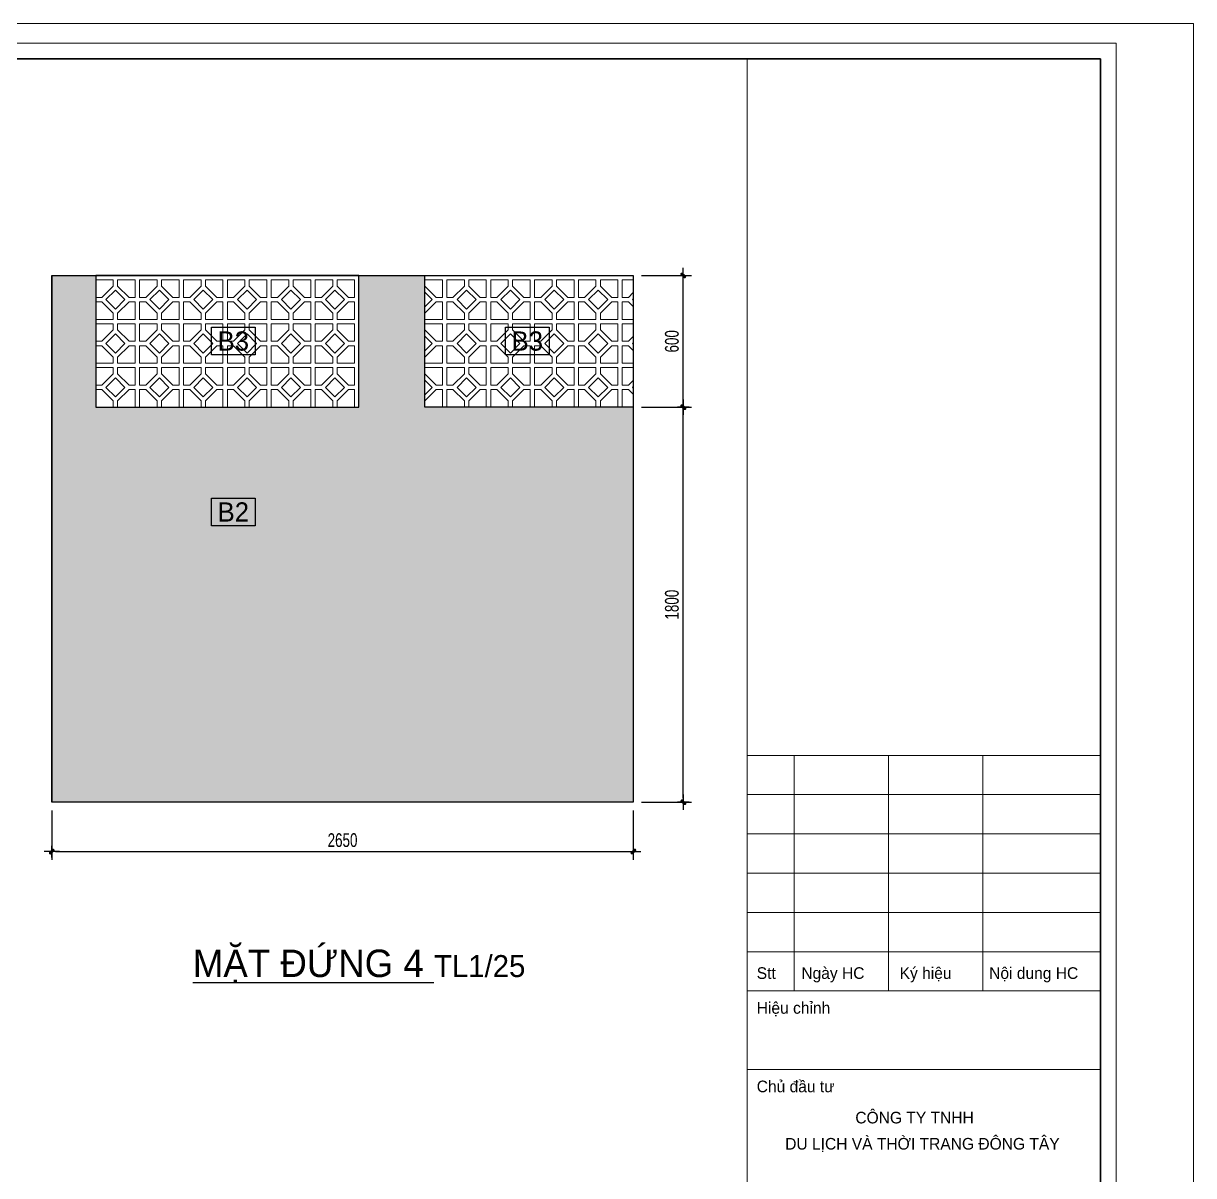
# Model space of a CAD drawing. Header units: inches. Extents: x 88947 to 296847, y 35049 to 161062.
# Drawn here: x 232114 to 237447, y 50801 to 56051 of the extents above; entities that cross this region are included whole.
import ezdxf
from ezdxf.enums import TextEntityAlignment as Align

# ---------------------------------------------------------------- set-up
doc = ezdxf.new("R2010")
doc.units = ezdxf.units.IN
doc.header["$MEASUREMENT"] = 0
doc.header["$PDMODE"] = 1
for name, color, linetype, lineweight in [('A-Dims', 145, 'Continuous', 25), ('A-Text', 30, 'Continuous', 9), ('A-Wall', 2, 'Continuous', 35), ('DIM', 7, 'Continuous', 25), ('HACTH', 8, 'Continuous', 5), ('KHUNG 2', 144, 'Continuous', 18), ('KY HIEU', 4, 'Continuous', 25), ('Net thay', 3, 'Continuous', 25), ('NETMANH', 192, 'Continuous', 18)]:
    doc.layers.add(name, color=color, linetype=linetype, lineweight=lineweight)
doc.layers.add('text', color=2, linetype='Continuous')
doc.styles.add('FRANKO', font='VFRANKO.TTF')
doc.styles.add('VNI-HELVE-CONDENSE', font='VNARIAL.TTF', dxfattribs={"width": 0.7})
doc.dimstyles.new('TAS-50', dxfattribs={"dimscale": 25, "dimtxt": 2.5, "dimasz": 0.7, "dimexe": 1.5, "dimexo": 1.5, "dimgap": 0.8, "dimtad": 1, "dimdec": 0, "dimzin": 3, "dimdsep": 46, "dimtxsty": 'VNI-HELVE-CONDENSE', "dimblk": 'TICK', "dimcen": 2.5, "dimclrt": 71, "dimazin": 2, "dimtfac": 0.75, "dimtdec": 0, "dimtix": 1, "dimtmove": 2, "dimatfit": 2, "dimldrblk": 'TICK123', "dimfxl": 1.5, "dimtolj": 1, "dimtzin": 0, "dimarcsym": 0})

# ---------------------------------------------------------------- blocks, each defined once
blk = doc.blocks.new('syb-floor')
at = {"linetype": 'Continuous'}
blk.add_lwpolyline([(-4.79, -2.5), (-4.79, 2.5), (3.22, 2.5), (3.22, -2.5)], close=True, dxfattribs=at)
blk.add_attdef('SYB-FLOOR', text='', height=2.5, dxfattribs=at).set_placement((-0.78, 0), align=Align.MIDDLE_CENTER)
blk = doc.blocks.new('TICK')
at = {"layer": 'A-Dims', "color": 1}
for p, q in [((-2, 0), (2, 0)), ((0, 1.5), (0, -1.5))]:
    blk.add_line(p, q, dxfattribs=at)
at = {"layer": 'A-Dims', "color": 1, "const_width": 0.788}
blk.add_lwpolyline([(-0.33, -0.35), (0.38, 0.38)], dxfattribs=at)
at = {"layer": 'A-Dims', "color": 1, "const_width": 0.394}
for points in [[(0.24, 0.52, -0.414214), (0.52, 0.52, -1)], [(0.52, 0.52, -0.414214), (0.52, 0.24, -1)], [(-0.47, -0.21, 0.414214), (-0.47, -0.49, 1)], [(-0.47, -0.49, 0.414214), (-0.19, -0.49, 1)]]:
    blk.add_lwpolyline(points, format="xyb", dxfattribs=at)
blk = doc.blocks.new('*D4288')
at = {"layer": 'Defpoints', "color": 0}
for p in [(232243.6, 52502.6), (234893.6, 52502.6), (234893.6, 52277.3)]:
    blk.add_point(p, dxfattribs=at)
at = {"layer": 'DIM', "color": 0, "lineweight": -2}
for p, q in [((232243.6, 52465.1), (232243.6, 52239.8)), ((234893.6, 52465.1), (234893.6, 52239.8)), ((232261.1, 52277.3), (234876.1, 52277.3))]:
    blk.add_line(p, q, dxfattribs=at)
at = {"layer": 'DIM', "color": 0, "lineweight": -2, "xscale": 17.5, "yscale": 17.5, "zscale": 17.5, "rotation": 180}
blk.add_blockref('TICK', (232243.6, 52277.3), dxfattribs=at)
at = {"layer": 'DIM', "color": 0, "lineweight": -2, "xscale": 17.5, "yscale": 17.5, "zscale": 17.5}
blk.add_blockref('TICK', (234893.6, 52277.3), dxfattribs=at)
at = {"layer": 'DIM', "color": 71, "insert": (233568.6, 52329.2), "char_height": 62.5, "attachment_point": 5, "style": 'VNI-HELVE-CONDENSE'}
blk.add_mtext('\\A1;2650', dxfattribs=at)
blk = doc.blocks.new('TICK123')
at = {"layer": 'A-Dims', "color": 1}
blk.add_lwpolyline([(0.05, 0, 0, 0.84, 0), (-2.11, 0, 8.4, 8.4, 0)], format="xyseb", dxfattribs=at)
blk = doc.blocks.new('*D4289')
at = {"layer": 'Defpoints', "color": 0}
for p in [(234893.6, 54302.6), (235121.7, 54302.6), (234893.6, 52502.6)]:
    blk.add_point(p, dxfattribs=at)
at = {"layer": 'DIM', "color": 0, "lineweight": -2}
for p, q in [((234931.1, 54302.6), (235159.2, 54302.6)), ((235121.7, 52520.1), (235121.7, 54285.1)), ((234931.1, 52502.6), (235159.2, 52502.6))]:
    blk.add_line(p, q, dxfattribs=at)
at = {"layer": 'DIM', "color": 0, "lineweight": -2, "xscale": 17.5, "yscale": 17.5, "zscale": 17.5}
for p, rotation in [((235121.7, 54302.6), 90), ((235121.7, 52502.6), 270)]:
    blk.add_blockref('TICK', p, dxfattribs=dict(at, rotation=rotation))
at = {"layer": 'DIM', "color": 71, "insert": (235069.8, 53402.6), "char_height": 62.5, "attachment_point": 5, "rotation": 90, "style": 'VNI-HELVE-CONDENSE'}
blk.add_mtext('\\A1;1800', dxfattribs=at)
blk = doc.blocks.new('*D4290')
at = {"layer": 'Defpoints', "color": 0}
for p in [(234893.6, 54902.6), (235121.7, 54902.6), (234893.6, 54302.6)]:
    blk.add_point(p, dxfattribs=at)
at = {"layer": 'DIM', "color": 0, "lineweight": -2}
for p, q in [((234931.1, 54902.6), (235159.2, 54902.6)), ((235121.7, 54320.1), (235121.7, 54885.1)), ((234931.1, 54302.6), (235159.2, 54302.6))]:
    blk.add_line(p, q, dxfattribs=at)
at = {"layer": 'DIM', "color": 0, "lineweight": -2, "xscale": 17.5, "yscale": 17.5, "zscale": 17.5}
for p, rotation in [((235121.7, 54902.6), 90), ((235121.7, 54302.6), 270)]:
    blk.add_blockref('TICK', p, dxfattribs=dict(at, rotation=rotation))
at = {"layer": 'DIM', "color": 71, "insert": (235069.8, 54602.6), "char_height": 62.5, "attachment_point": 5, "rotation": 90, "style": 'VNI-HELVE-CONDENSE'}
blk.add_mtext('\\A1;600', dxfattribs=at)
blk = doc.blocks.new('khung ten')
at = {"layer": 'A-Wall', "ltscale": 0.7}
blk.add_lwpolyline([(267204, -219099), (305804, -219099), (305804, -190799), (267204, -190799)], close=True, dxfattribs=at)
at = {"layer": 'KHUNG 2', "ltscale": 0.7}
for p, q in [((301249, -219099), (301249, -190799)), ((301249, -199776), (305804, -199776)), ((301856, -202813), (301856, -199776)), ((303071, -202813), (303071, -199776)), ((304286, -202813), (304286, -199776)), ((301249, -200282), (305804, -200282)), ((301249, -200789), (305804, -200789)), ((305804, -201295), (301249, -201295)), ((301249, -201801), (305804, -201801)), ((301249, -202307), (305804, -202307)), ((301249, -202813), (305804, -202813)), ((301249, -203826), (305804, -203826))]:
    blk.add_line(p, q, dxfattribs=at)
blk.add_lwpolyline([(267004, -219299), (306004, -219299), (306004, -190599), (267004, -190599)], close=True, dxfattribs=at)
at = {"layer": 'NETMANH', "ltscale": 0.7}
blk.add_lwpolyline([(265004, -220042), (307004, -220042), (307004, -190342), (265004, -190342)], close=True, dxfattribs=at)
at = {"layer": 'text', "linetype": 'Continuous', "style": 'FRANKO'}
for s, p in [('Stt', (301373, -202657)), ('Ngaøy HC', (301948, -202657)), ('Kyù hieäu', (303215, -202657)), ('Noäi dung HC', (304369, -202657)), ('Hieäu chænh', (301373, -203106)), ('Chuû ñaàu tö', (301373, -204118)), ('COÂNG TY TNHH ', (302644, -204520)), ('DU LÒCH VAØ THÔØI TRANG ÑOÂNG TAÂY', (301740, -204857))]:
    blk.add_text(s, height=150, dxfattribs=at).set_placement(p)

msp = doc.modelspace()

# ---------------------------------------------------------------- hatches: boundary and pattern name
at = {"layer": 'HACTH'}
h = msp.add_hatch(dxfattribs=at)
h.set_pattern_fill('BASKET', color=256, scale=10, style=0, pattern_type=2)
h.set_pattern_definition([(0, (232243.58, 52502.6), (0, 180), [40, -5, 40, -5, 85, -5]), (90, (232243.58, 52502.6), (-180, 1e-14), [85, -5, 40, -5, 40, -5]), (0, (232243.58, 52677.6), (0, 180), [85, -5, 40, -5, 40, -5]), (270, (232418.58, 52677.6), (180, -3e-14), [85, -5, 40, -5, 40, -5]), (0, (232243.58, 52542.6), (0, 180), [-90, 85, -5]), (0, (232243.58, 52547.6), (0, 180), [-90, 85, -5]), (0, (232243.58, 52587.6), (0, 180), [40, -5, 40, -5, 85, -5]), (90, (232333.58, 52502.6), (-180, 1e-14), [40, -5, 40, -5, 85, -5]), (90, (232373.58, 52502.6), (-180, 1e-14), [-90, 85, -5]), (90, (232378.58, 52502.6), (-180, 1e-14), [-90, 85, -5]), (0, (232243.58, 52592.6), (0, 180), [85, -5, 40, -5, 40, -5]), (0, (232243.58, 52632.6), (0, 180), [85, -95]), (0, (232243.58, 52637.6), (0, 180), [85, -95]), (90, (232283.58, 52502.6), (-180, 1e-14), [85, -95]), (90, (232288.58, 52502.6), (-180, 1e-14), [85, -95]), (90, (232328.58, 52502.6), (-180, 1e-14), [85, -5, 40, -5, 40, -5])])
h.paths.add_polyline_path([(234893.6, 54302.6), (233943.6, 54302.6), (233943.6, 54902.6), (233643.6, 54902.6), (233643.6, 54302.6), (232443.6, 54302.6), (232443.6, 54902.6), (232243.6, 54902.6), (232243.6, 52502.6), (234893.6, 52502.6)])
at = {"layer": 'NETMANH'}
h = msp.add_hatch(dxfattribs=at)
h.set_pattern_fill('PAT_13', color=256, scale=200, style=0, pattern_type=2)
h.set_pattern_definition([(45, (232533.58, 54349.17), (0, 200), [61.421, -221.421]), (315, (232490.15, 54392.6), (200, 0.0006), [61.421, -221.421]), (315, (232533.58, 54436.03), (200, 0.0006), [61.421, -221.421]), (45, (232490.15, 54392.6), (0, 200), [61.421, -221.421]), (315, (232543.58, 54454.32), (200, 0.0006), [73.137, -209.705]), (90, (232543.58, 54454.32), (-200, 1e-14), [28.284, -171.716]), (0, (232595.3, 54402.6), (0, 200), [28.284, -171.716]), (45, (232543.58, 54330.89), (0, 200), [73.137, -209.706]), (0, (232595.3, 54382.6), (0, 200), [28.284, -171.716]), (90, (232543.58, 54302.6), (-200, 1e-14), [28.284, -171.716]), (315, (232471.86, 54382.6), (200, 0.0006), [73.137, -209.705]), (90, (232523.58, 54302.6), (-200, 1e-14), [28.284, -171.716]), (0, (232443.58, 54382.6), (0, 200), [28.284, -171.716]), (45, (232471.86, 54402.6), (0, 200), [73.137, -209.706]), (0, (232443.58, 54402.6), (0, 200), [28.284, -171.716]), (90, (232523.58, 54454.32), (-200, 1e-14), [28.284, -171.716]), (0, (232443.58, 54302.6), (0, 200), [80, -120]), (0, (232543.58, 54302.6), (0, 200), [80, -120]), (0, (232543.58, 54482.6), (0, 200), [80, -120]), (0, (232443.58, 54482.6), (0, 200), [80, -120]), (270, (232623.58, 54482.6), (200, 1e-14), [80, -120]), (90, (232623.58, 54302.6), (-200, 1e-14), [80, -120]), (90, (232443.58, 54302.6), (-200, 1e-14), [80, -120]), (90, (232443.58, 54402.6), (-200, 1e-14), [80, -120])])
h.paths.add_polyline_path([(233643.6, 54902.6), (232443.6, 54902.6), (232443.6, 54302.6), (233643.6, 54302.6)])
h.paths.add_polyline_path([(234893.6, 54902.6), (233943.6, 54902.6), (233943.6, 54302.6), (234893.6, 54302.6)])

# ---------------------------------------------------------------- linework, layer by layer
at = {"layer": 'Net thay'}
for points in [[(232243.6, 54902.6), (232243.6, 52502.6)], [(234893.6, 54902.6), (234893.6, 52502.6)]]:
    msp.add_lwpolyline(points, dxfattribs=at)
for points in [[(232243.6, 54902.6), (234893.6, 54902.6), (234893.6, 52502.6), (232243.6, 52502.6)], [(233643.6, 54902.6), (232443.6, 54902.6), (232443.6, 54302.6), (233643.6, 54302.6)], [(233943.6, 54902.6), (234893.6, 54902.6), (234893.6, 54302.6), (233943.6, 54302.6)]]:
    msp.add_lwpolyline(points, close=True, dxfattribs=at)

# ---------------------------------------------------------------- block references
at = {"layer": 'A-Text', "xscale": 0.3535714285681024, "yscale": 0.3535714286845177, "zscale": 0.3535714286832132}
msp.add_blockref('khung ten', (128899.4, 123350.9), dxfattribs=at)
at = {"layer": 'KY HIEU'}
ref = msp.add_blockref('syb-floor', (233090.5, 54604), dxfattribs=dict(at, xscale=25, yscale=25, zscale=25))
ref.add_attrib('SYB-FLOOR', 'B3', dxfattribs={"layer": '0', "linetype": 'Continuous', "height": 87.5, "style": 'FRANKO'}).set_placement((233070.9, 54604), align=Align.MIDDLE_CENTER)
ref = msp.add_blockref('syb-floor', (234430.3, 54604), dxfattribs=dict(at, xscale=25, yscale=25, zscale=25))
ref.add_attrib('SYB-FLOOR', 'B3', dxfattribs={"layer": '0', "linetype": 'Continuous', "height": 87.5, "style": 'FRANKO'}).set_placement((234410.7, 54604), align=Align.MIDDLE_CENTER)
ref = msp.add_blockref('syb-floor', (233090.5, 53825), dxfattribs=dict(at, xscale=25, yscale=25, zscale=25))
ref.add_attrib('SYB-FLOOR', 'B2', dxfattribs={"layer": '0', "linetype": 'Continuous', "height": 87.5, "style": 'FRANKO'}).set_placement((233070.9, 53825), align=Align.MIDDLE_CENTER)

# ---------------------------------------------------------------- texts
at = {"layer": 'text', "insert": (232886.1, 51830.6), "char_height": 125, "width": 2569.855, "attachment_point": 1, "style": 'FRANKO'}
msp.add_mtext('{\\LMAËT ÑÖÙNG 4 \\H0.8x;\\lTL1/25}', dxfattribs=at)

# ---------------------------------------------------------------- dimensions: what is measured, and where the dimension line sits
at = {"layer": 'DIM'}
for base, p1, p2, picture, middle in [((235121.7, 54902.6), (234893.6, 54302.6), (234893.6, 54902.6), '*D4290', (235069.8, 54602.6)), ((235121.7, 54302.6), (234893.6, 52502.6), (234893.6, 54302.6), '*D4289', (235069.8, 53402.6))]:
    dim = msp.add_linear_dim(base=base, p1=p1, p2=p2, angle=90, dimstyle='TAS-50', dxfattribs=at)
    dim.commit()
    dim.dimension.update_dxf_attribs({"geometry": picture, "text_midpoint": middle})
dim = msp.add_linear_dim(base=(234893.6, 52277.3), p1=(232243.6, 52502.6), p2=(234893.6, 52502.6), dimstyle='TAS-50', dxfattribs=at)
dim.commit()
dim.dimension.update_dxf_attribs({"geometry": '*D4288', "text_midpoint": (233568.6, 52329.2)})

doc.saveas('drawing.dxf')
